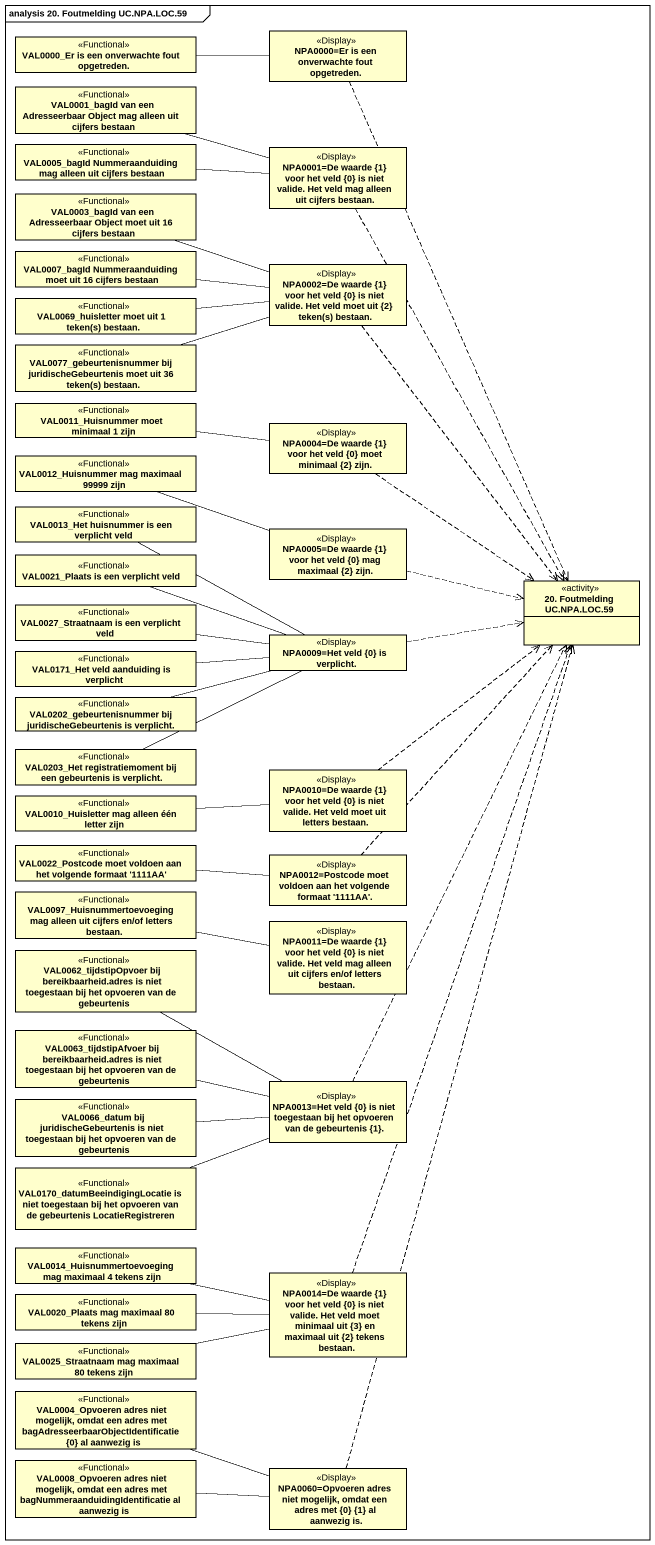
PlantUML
@startuml
mainframe analysis 20. Foutmelding UC.NPA.LOC.59
hide circle
hide empty members
class "VAL0000_Er is een onverwachte fout opgetreden." as VAL0000_Er_is_een <<Functional>>
class "NPA0000=Er is een onverwachte fout opgetreden." as NPA0000_Er_is_een <<Display>>
class "VAL0001_bagId van een Adresseerbaar Object mag alleen uit cijfers bestaan" as VAL0001_bagId_van_een <<Functional>>
class "VAL0005_bagId Nummeraanduiding mag alleen uit cijfers bestaan" as VAL0005_bagId <<Functional>>
class "NPA0001=De waarde {1} voor het veld {0} is niet valide. Het veld mag alleen uit cijfers bestaan." as NPA0001_De_waarde_1_voor <<Display>>
class "VAL0003_bagId van een Adresseerbaar Object moet uit 16 cijfers bestaan" as VAL0003_bagId_van_een <<Functional>>
class "VAL0007_bagId Nummeraanduiding moet uit 16 cijfers bestaan" as VAL0007_bagId <<Functional>>
class "NPA0002=De waarde {1} voor het veld {0} is niet valide. Het veld moet uit {2} teken(s) bestaan." as NPA0002_De_waarde_1_voor <<Display>>
class "VAL0069_huisletter moet uit 1 teken(s) bestaan." as VAL0069_huisletter_moet_uit <<Functional>>
class "VAL0077_gebeurtenisnummer bij juridischeGebeurtenis moet uit 36 teken(s) bestaan." as VAL0077_gebeurtenisnummer <<Functional>>
class "VAL0011_Huisnummer moet minimaal 1 zijn" as VAL0011_Huisnummer_moet <<Functional>>
class "NPA0004=De waarde {1} voor het veld {0} moet minimaal {2} zijn." as NPA0004_De_waarde_1_voor <<Display>>
class "VAL0012_Huisnummer mag maximaal 99999 zijn" as VAL0012_Huisnummer_mag <<Functional>>
class "VAL0013_Het huisnummer is een verplicht veld" as VAL0013_Het_huisnummer_is <<Functional>>
class "NPA0005=De waarde {1} voor het veld {0} mag maximaal {2} zijn." as NPA0005_De_waarde_1_voor <<Display>>
class "VAL0021_Plaats is een verplicht veld" as VAL0021_Plaats_is_een <<Functional>>
class "20. Foutmelding UC.NPA.LOC.59" as c20_Foutmelding_UC_NPA_LOC_59 <<activity>>
class "VAL0027_Straatnaam is een verplicht veld" as VAL0027_Straatnaam_is_een <<Functional>>
class "VAL0171_Het veld aanduiding is verplicht" as VAL0171_Het_veld_aanduiding <<Functional>>
class "NPA0009=Het veld {0} is verplicht." as NPA0009_Het_veld_0_is <<Display>>
class "VAL0202_gebeurtenisnummer bij juridischeGebeurtenis is verplicht." as VAL0202_gebeurtenisnummer <<Functional>>
class "VAL0203_Het registratiemoment bij een gebeurtenis is verplicht." as VAL0203_Het <<Functional>>
class "NPA0010=De waarde {1} voor het veld {0} is niet valide. Het veld moet uit letters bestaan." as NPA0010_De_waarde_1_voor <<Display>>
class "VAL0010_Huisletter mag alleen één letter zijn" as VAL0010_Huisletter_mag <<Functional>>
class "VAL0022_Postcode moet voldoen aan het volgende formaat '1111AA'" as VAL0022_Postcode_moet <<Functional>>
class "NPA0012=Postcode moet voldoen aan het volgende formaat '1111AA'." as NPA0012_Postcode_moet <<Display>>
class "VAL0097_Huisnummertoevoeging mag alleen uit cijfers en/of letters bestaan." as VAL0097_Huisnummertoevoeging <<Functional>>
class "NPA0011=De waarde {1} voor het veld {0} is niet valide. Het veld mag alleen uit cijfers en/of letters bestaan." as NPA0011_De_waarde_1_voor <<Display>>
class "VAL0062_tijdstipOpvoer bij bereikbaarheid.adres is niet toegestaan bij het opvoeren van de gebeurtenis" as VAL0062_tijdstipOpvoer_bij <<Functional>>
class "VAL0063_tijdstipAfvoer bij bereikbaarheid.adres is niet toegestaan bij het opvoeren van de gebeurtenis" as VAL0063_tijdstipAfvoer_bij <<Functional>>
class "NPA0013=Het veld {0} is niet toegestaan bij het opvoeren van de gebeurtenis {1}." as NPA0013_Het_veld_0_is_niet <<Display>>
class "VAL0066_datum bij juridischeGebeurtenis is niet toegestaan bij het opvoeren van de gebeurtenis" as VAL0066_datum_bij <<Functional>>
class "VAL0170_datumBeeindigingLocatie is niet toegestaan bij het opvoeren van de gebeurtenis LocatieRegistreren" as VAL0170_datumBeeindigingLoca <<Functional>>
class "VAL0014_Huisnummertoevoeging mag maximaal 4 tekens zijn" as VAL0014_Huisnummertoevoeging <<Functional>>
class "NPA0014=De waarde {1} voor het veld {0} is niet valide. Het veld moet minimaal uit {3} en maximaal uit {2} tekens bestaan." as NPA0014_De_waarde_1_voor <<Display>>
class "VAL0020_Plaats mag maximaal 80 tekens zijn" as VAL0020_Plaats_mag_maximaal <<Functional>>
class "VAL0025_Straatnaam mag maximaal 80 tekens zijn" as VAL0025_Straatnaam_mag <<Functional>>
class "VAL0004_Opvoeren adres niet mogelijk, omdat een adres met bagAdresseerbaarObjectIdentificatie {0} al aanwezig is" as VAL0004_Opvoeren_adres_niet <<Functional>>
class "VAL0008_Opvoeren adres niet mogelijk, omdat een adres met bagNummeraanduidingIdentificatie al aanwezig is" as VAL0008_Opvoeren_adres_niet <<Functional>>
class "NPA0060=Opvoeren adres niet mogelijk, omdat een adres met {0} {1} al aanwezig is." as NPA0060_Opvoeren_adres_niet <<Display>>
VAL0000_Er_is_een -right- NPA0000_Er_is_een
NPA0000_Er_is_een ..> c20_Foutmelding_UC_NPA_LOC_59
VAL0001_bagId_van_een -right- NPA0001_De_waarde_1_voor
VAL0005_bagId -right- NPA0001_De_waarde_1_voor
NPA0001_De_waarde_1_voor ..> c20_Foutmelding_UC_NPA_LOC_59
VAL0003_bagId_van_een -right- NPA0002_De_waarde_1_voor
VAL0007_bagId -right- NPA0002_De_waarde_1_voor
NPA0002_De_waarde_1_voor ..> c20_Foutmelding_UC_NPA_LOC_59
VAL0069_huisletter_moet_uit -right- NPA0002_De_waarde_1_voor
VAL0077_gebeurtenisnummer -right- NPA0002_De_waarde_1_voor
VAL0011_Huisnummer_moet -right- NPA0004_De_waarde_1_voor
NPA0004_De_waarde_1_voor ..> c20_Foutmelding_UC_NPA_LOC_59
VAL0012_Huisnummer_mag -right- NPA0005_De_waarde_1_voor
VAL0013_Het_huisnummer_is -right- NPA0009_Het_veld_0_is
NPA0005_De_waarde_1_voor .right.> c20_Foutmelding_UC_NPA_LOC_59
VAL0021_Plaats_is_een -right- NPA0009_Het_veld_0_is
VAL0027_Straatnaam_is_een -right- NPA0009_Het_veld_0_is
VAL0171_Het_veld_aanduiding -right- NPA0009_Het_veld_0_is
NPA0009_Het_veld_0_is .right.> c20_Foutmelding_UC_NPA_LOC_59
VAL0202_gebeurtenisnummer -right- NPA0009_Het_veld_0_is
VAL0203_Het -right- NPA0009_Het_veld_0_is
NPA0010_De_waarde_1_voor .up.> c20_Foutmelding_UC_NPA_LOC_59
VAL0010_Huisletter_mag -right- NPA0010_De_waarde_1_voor
VAL0022_Postcode_moet -right- NPA0012_Postcode_moet
NPA0012_Postcode_moet .up.> c20_Foutmelding_UC_NPA_LOC_59
VAL0097_Huisnummertoevoeging -right- NPA0011_De_waarde_1_voor
VAL0062_tijdstipOpvoer_bij -right- NPA0013_Het_veld_0_is_niet
VAL0063_tijdstipAfvoer_bij -right- NPA0013_Het_veld_0_is_niet
NPA0013_Het_veld_0_is_niet .up.> c20_Foutmelding_UC_NPA_LOC_59
VAL0066_datum_bij -right- NPA0013_Het_veld_0_is_niet
VAL0170_datumBeeindigingLoca -right- NPA0013_Het_veld_0_is_niet
VAL0014_Huisnummertoevoeging -right- NPA0014_De_waarde_1_voor
NPA0014_De_waarde_1_voor .up.> c20_Foutmelding_UC_NPA_LOC_59
VAL0020_Plaats_mag_maximaal -right- NPA0014_De_waarde_1_voor
VAL0025_Straatnaam_mag -right- NPA0014_De_waarde_1_voor
VAL0004_Opvoeren_adres_niet -right- NPA0060_Opvoeren_adres_niet
VAL0008_Opvoeren_adres_niet -right- NPA0060_Opvoeren_adres_niet
NPA0060_Opvoeren_adres_niet .up.> c20_Foutmelding_UC_NPA_LOC_59
@enduml
